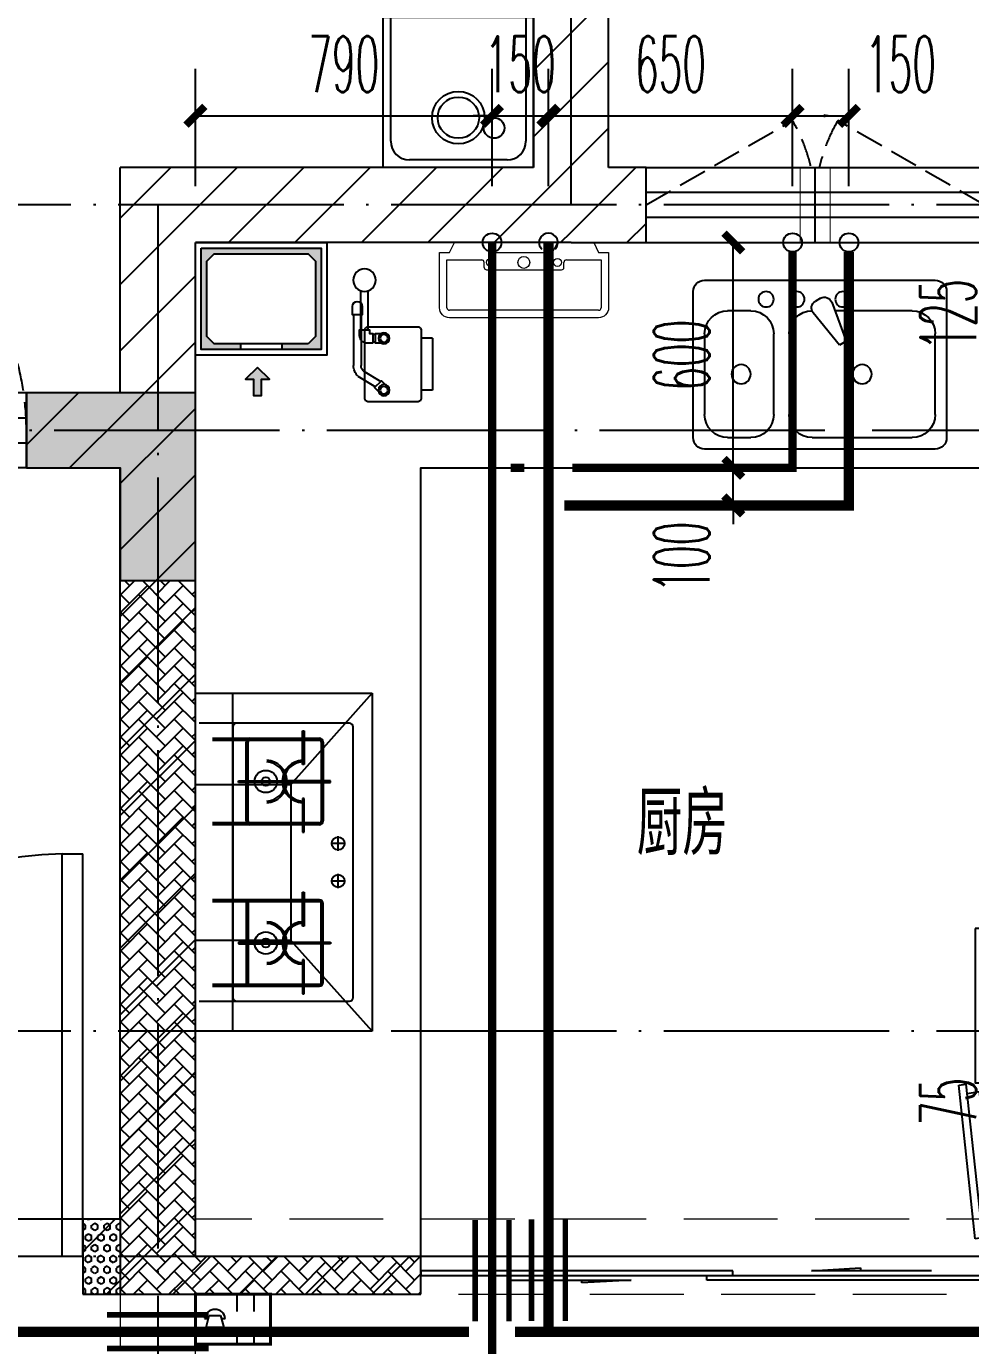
# Model space of a CAD drawing. Extents: x 27938 to 1507990, y 110129 to 923079.
# Drawn here: x 1211885 to 1214399, y 470119 to 473631 of the extents above; entities that cross this region are included whole.
import ezdxf
from ezdxf.enums import TextEntityAlignment as Align

# ---------------------------------------------------------------- set-up
doc = ezdxf.new("R2010")
doc.units = 0
doc.header["$LTSCALE"] = 1000
doc.header["$MEASUREMENT"] = 0
for name, pattern in [('__DASH', [0.35, 0.25, -0.1]), ('DASH', [0.35, 0.25, -0.1]), ('DOTE', [2.42, 2, -0.2, 0.02, -0.2])]:
    doc.linetypes.add(name, pattern=pattern)
for name, color, linetype in [('----建筑底图', 8, 'Continuous'), ('AH-FURNITURE', 1, 'Continuous'), ('COLU', 7, 'Continuous'), ('DIM_SYMB', 3, 'Continuous'), ('DIM_不分区热给水', 3, 'Continuous'), ('DIM_给水', 3, 'Continuous'), ('DOTE', 1, 'Continuous'), ('EQUIP-安防', 3, 'Continuous'), ('LVTRY', 6, 'Continuous'), ('PIPE-不分区热给水', 5, 'RJ'), ('PIPE-给水中', 72, 'J2'), ('PUB_HATCH', 8, 'Continuous'), ('PUB_TEXT', 4, 'Continuous'), ('S-砼墙填充', 251, 'Continuous'), ('VALVE_不分区给水', 7, 'Continuous'), ('VPIPE-不分区热给水', 5, 'Continuous'), ('VPIPE-给水中', 72, 'J2'), ('VPIPE-雨水', 4, 'Y'), ('WALL', 9, 'Continuous'), ('WINDOW', 4, 'Continuous'), ('WINDOW_TEXT', 7, 'Continuous'), ('保温', 6, 'Continuous'), ('建筑-排气道', 9, 'Continuous'), ('机电标识类', 1, 'Continuous'), ('管', 193, 'Continuous')]:
    doc.layers.add(name, color=color, linetype=linetype)
doc.layers.add('S-L主梁线', color=4, linetype='DASH', plot=False)
for name, color, linetype, lineweight in [('平面-空调室内机', 176, 'Continuous', 9), ('平面-空调预留孔', 173, 'Continuous', 15), ('空调', 76, 'Continuous', 13)]:
    doc.layers.add(name, color=color, linetype=linetype, lineweight=lineweight)
doc.styles.add('_TCH_DIM_T3', font='SIMPLEX.shx', dxfattribs={"width": 0.494118, "bigfont": 'GBCBIG.shx'})
doc.styles.add('_TCH_WINDOW', font='SIMPLEX.shx', dxfattribs={"width": 0.7, "height": 3.5, "bigfont": 'GBCBIG.shx'})
doc.styles.add('_TEL_DIM', font='SIMPLEX', dxfattribs={"width": 0.8, "height": 3.5, "bigfont": 'HZTXT'})
doc.styles.add('DIM_FONT', font='SIMPLEX.shx', dxfattribs={"width": 0.56})
doc.styles.get("Standard").update_dxf_attribs({"font": 'gbenor.shx', "bigfont": 'gbcbig.shx'})
doc.linetypes.add('J2', pattern='A,3,-0.2,["J2",Standard,S=0.25,R=0,X=-0.1,Y=-0.115],-0.35', length=3.55)
doc.linetypes.add('RJ', pattern='A,3,-0.2,["RJ",Standard,S=0.25,R=0,X=-0.1,Y=-0.115],-0.35', length=3.55)
doc.linetypes.add('Y', pattern='A,3,-0.2,["Y",Standard,S=0.25,R=0,X=-0.1,Y=-0.115],-0.2', length=3.4)
doc.dimstyles.new('_TWT_ARCH&&50', dxfattribs={"dimtxt": 148.75, "dimasz": 50, "dimexe": 125, "dimexo": 150, "dimgap": 63.125, "dimtad": 1, "dimdec": 0, "dimzin": 0, "dimdsep": 46, "dimtxsty": '_TCH_DIM_T3', "dimblk": 'ARCHTICK', "dimcen": 0.09, "dimclrt": 7, "dimazin": 2, "dimtfac": 1, "dimtdec": 0, "dimtix": 1, "dimtmove": 2, "dimatfit": 3, "dimfxl": 100, "dimtolj": 1, "dimtzin": 0, "dimarcsym": 0})
pattern_1 = [(45, (0, 0), (0, 47.4157523), [100.584, -33.528]), (135, (23.708, 23.708), (3e-15, 47.4157523), [100.584, -33.528])]
pattern_2 = [(45, (0, 89.76), (-88.3884, 88.3884), [])]

# ---------------------------------------------------------------- blocks, each defined once
blk = doc.blocks.new('A$C60D053AF')
at = {"layer": 'AH-FURNITURE', "color": 0}
for p, q in [((232.5, -90), (128.3, -90)), ((192.5, -71), (327.6, -71)), ((192.5, -91), (327.6, -91)), ((341.7, -96.9), (370, -143.2)), ((355.9, -82.7), (384.2, -129)), ((232.5, -110), (128.3, -110)), ((245, -129.5), (245, -122.5)), ((265, -129.5), (265, -122.5)), ((255, -281), (255, -251)), ((255, -281), (393, -281)), ((393, -281), (393, -251))]:
    blk.add_line(p, q, dxfattribs=at)
for points in [[(170, -68, 1), (170, -94), (192.5, -94), (192.5, -68)], [(234, -251), (414, -251, 0.414214), (424, -241), (424, -111, 0.414214), (414, -101), (234, -101, 0.414214), (224, -111), (224, -241, 0.414214)], [(268, -122.5), (268, -107, 0.414214), (248, -87), (232.5, -87), (232.5, -113), (242, -113), (242, -122.5)], [(242, -152, 1), (268, -152), (268, -129.5), (242, -129.5)], [(383.8, -161.2, 1), (402.2, -142.8), (386.3, -126.9), (367.9, -145.3)]]:
    blk.add_lwpolyline(points, format="xyb", close=True, dxfattribs=at)
for centre, radius in [((100, -100), 30), ((255, -152), 15), ((393, -152), 15), ((255, -152), 10), ((393, -152), 10)]:
    blk.add_circle(centre, radius, dxfattribs=at)
for radius in [40, 20]:
    blk.add_arc((327.6, -111), radius, 45, 90, dxfattribs=at)
blk = doc.blocks.new('dongkong')
blk.add_wipeout([(-603756, 210771), (-603756, 210570.8), (-603836, 210570.8), (-603836, 210771)])
at = {"layer": '机电标识类', "color": 250, "linetype": 'DASH', "ltscale": 400}
for p, q in [((-603796, 210771), (-603796, 210570.8)), ((-603896, 210670.7), (-603696, 210670.7))]:
    blk.add_line(p, q, dxfattribs=at)
at = {"layer": '空调', "color": 6, "linetype": 'DASH', "const_width": 2}
blk.add_lwpolyline([(-603756, 210771), (-603756, 210570.8), (-603836, 210570.8), (-603836, 210771)], close=True, dxfattribs=at)
blk = doc.blocks.new('GDGDGRD')
at = {"layer": 'S-砼墙填充'}
h = blk.add_hatch(color=256, dxfattribs=at)
h.dxf.hatch_style = 1
h.paths.add_polyline_path([(435966.6, 295215.6), (435966.6, 295015.6), (436216.6, 295015.6), (436216.6, 294715.6), (436416.6, 294715.6), (436416.6, 295215.6)])
at = {"layer": 'COLU', "color": 6}
blk.add_lwpolyline([(435966.6, 295215.6), (435966.6, 295015.6), (436216.6, 295015.6), (436216.6, 294715.6), (436416.6, 294715.6), (436416.6, 295215.6)], close=True, dxfattribs=at)
blk = doc.blocks.new('A-Kitchen-7')
at = {"layer": 'LVTRY', "color": 0}
for p, q in [((-518.7, 779.7), (-7.2, 834.3)), ((-7.2, 834.3), (-3.6, 810.6)), ((-3.6, 810.6), (-515, 756)), ((-29.1, 767), (-35.2, 806.4)), ((-515, 756), (-518.7, 779.7)), ((515, 756), (-515, 756)), ((-515, 756), (-515, 40)), ((-485.6, 760.5), (-484.9, 756)), ((-29.1, 767), (-112.1, 756)), ((515, 780), (0, 780)), ((0, 756), (0, 780)), ((515, 756), (515, 780)), ((515, 40), (515, 756)), ((-515, 40), (515, 40))]:
    blk.add_line(p, q, dxfattribs=at)
blk.add_lwpolyline([(-468.9, 40), (-468.9, 0), (468.9, 0), (468.9, 40)], close=True, dxfattribs=at)
blk = doc.blocks.new('rtyg7uyhg')
at = {"layer": 'LVTRY', "color": 0}
for p, q in [((194234.6, 45488.8), (193621, 45488.8)), ((193590.3, 45458.1), (193590.3, 45069.5)), ((194265.3, 45069.5), (194265.3, 45458.1)), ((193896.4, 45429.9), (193857.6, 45326.3)), ((193925.8, 45440.4), (193940.1, 45432.2)), ((193682.3, 45407), (193887.8, 45407)), ((193875.3, 45316), (193945.6, 45401.5)), ((194111.9, 45407), (194173.3, 45407)), ((193621, 45130.8), (193621, 45345.6)), ((193857.6, 45326.3), (193875.3, 45316)), ((194009.6, 45345.6), (194009.6, 45130.8)), ((194050.5, 45130.8), (194050.5, 45345.6)), ((194234.6, 45345.6), (194234.6, 45130.8)), ((193948.3, 45069.5), (193682.3, 45069.5)), ((194173.3, 45069.5), (194111.9, 45069.5)), ((193621, 45038.8), (194234.6, 45038.8))]:
    blk.add_line(p, q, dxfattribs=at)
for centre, radius in [((193866.4, 45437.7), 20.5), ((193989.2, 45437.7), 20.5), ((194071, 45437.7), 20.5), ((193815.3, 45238.2), 25.6), ((194137.5, 45238.2), 25.6)]:
    blk.add_circle(centre, radius, dxfattribs=at)
for centre, radius, start, end in [((193621, 45458.1), 30.7, 90, 180), ((194234.6, 45458.1), 30.7, 360, 90), ((193915.6, 45422.7), 20.5, 60, 159.4623), ((193929.8, 45414.5), 20.5, 320.5377, 60), ((193682.3, 45345.6), 61.4, 90, 180), ((193948.3, 45345.6), 61.4, 360, 90), ((194111.9, 45345.6), 61.4, 90, 180), ((194173.3, 45345.6), 61.4, 360, 90), ((193682.3, 45130.8), 61.4, 180, 270), ((193948.3, 45130.8), 61.4, 270, 360), ((194111.9, 45130.8), 61.4, 180, 270), ((194173.3, 45130.8), 61.4, 270, 360), ((193621, 45069.5), 30.7, 180, 270), ((194234.6, 45069.5), 30.7, 270, 360)]:
    blk.add_arc(centre, radius, start, end, dxfattribs=at)
at = {"layer": 'LVTRY', "color": 0, "style": 'DIM_FONT', "width": 0.8, "flags": 9}
for tag in ['YSIZE', 'XSIZE']:
    blk.add_attdef(tag, (193927.8, 45487.8), '', height=0.5, rotation=90, dxfattribs=at)
blk = doc.blocks.new('FRSDFDGDGDRGDR')
at = {"layer": '平面-空调预留孔', "color": 0}
for p, q in [((699612.3, 775044), (699612.3, 775441.2)), ((699618.9, 775447.8), (699746.3, 775447.8)), ((699746.3, 775447.8), (699746.3, 775355.4)), ((699719.9, 775342.2), (699719.9, 775143)), ((699726.5, 775348.8), (699739.7, 775348.8)), ((699726.5, 775136.4), (699739.7, 775136.4)), ((699746.3, 775129.8), (699746.3, 775037.4)), ((699746.3, 775037.4), (699618.9, 775037.4))]:
    blk.add_line(p, q, dxfattribs=at)
blk.add_lwpolyline([(699766.1, 775166.7), (699792.5, 775153.5), (699792.5, 775057.2), (699766.1, 775044), (699766.1, 775017.6), (699618.9, 775017.6, -0.414214), (699592.5, 775044), (699592.5, 775441.2, -0.414214), (699618.9, 775467.6), (699766.1, 775467.6), (699766.1, 775441.2), (699792.5, 775428), (699792.5, 775331.6), (699766.1, 775318.4)], format="xyb", close=True, dxfattribs=at)
for centre, radius in [((699739.7, 775331.6), 10.6), ((699739.7, 775243.2), 15.8), ((699739.7, 775153.5), 10.6)]:
    blk.add_circle(centre, radius, dxfattribs=at)
for centre, start, end in [((699618.9, 775441.2), 90, 180), ((699726.5, 775342.2), 90, 180), ((699739.7, 775355.4), 270, 360), ((699726.5, 775143), 180, 270), ((699739.7, 775129.8), 0, 90), ((699618.9, 775044), 180, 270)]:
    blk.add_arc(centre, 6.6, start, end, dxfattribs=at)
blk = doc.blocks.new('*U128')
h = blk.add_hatch(color=0)
h.set_gradient(color1=(0, 0, 255), rotation=180, tint=1)
h.paths.add_polyline_path([(0, 0), (-6.35, -6.35), (-6.35, -2.159), (-15, -2.159), (-15, 2.159), (-6.35, 2.159), (-6.35, 6.35)])
at = {"color": 0, "linetype": 'Continuous'}
blk.add_lwpolyline([(0, 0), (-6.35, -6.35), (-6.35, -2.159), (-15, -2.159), (-15, 2.159), (-6.35, 2.159), (-6.35, 6.35)], close=True, dxfattribs=at)
blk = doc.blocks.new('A$C3E873908')
at = {"layer": 'PUB_HATCH'}
blk.add_hatch(color=0, dxfattribs=at).paths.add_polyline_path([(-335, -15), (-335, -285), (-230, -285), (-230, -270), (-300, -270), (-320, -250), (-320, -50), (-300, -30), (-50, -30), (-30, -50), (-30, -250), (-50, -270), (-120, -270), (-120, -285), (-15, -285), (-15, -15)])
at = {"layer": 'LVTRY', "color": 0}
for p, q in [((-230, -270), (-230, -285)), ((-120, -270), (-120, -285))]:
    blk.add_line(p, q, dxfattribs=at)
for points in [[(0, 0), (-350, 0), (-350, -300), (0, -300)], [(-15, -15), (-335, -15), (-335, -285), (-15, -285)], [(-300, -270), (-50, -270), (-30, -250), (-30, -50), (-50, -30), (-300, -30), (-320, -50), (-320, -250), (-300, -270)]]:
    blk.add_lwpolyline(points, close=True, dxfattribs=at)
at = {"layer": '建筑-排气道', "color": 8, "xscale": 5, "yscale": 5, "zscale": 5, "rotation": 90.00000000000001}
blk.add_blockref('*U128', (-165.1, -332.3), dxfattribs=at)
blk = doc.blocks.new('VXCVXVXVDXVDX')
at = {"layer": 'LVTRY', "color": 0}
for p, q in [((436416.6, 294415.4), (436886.8, 294415.4)), ((436516.6, 293515.4), (436516.6, 294415.4)), ((436670.8, 294172.4), (436886.8, 294415.4)), ((436886.8, 294415.4), (436886.8, 293515.4)), ((436826.6, 294335.4), (436426.6, 294335.4)), ((436516.6, 294325.4), (436516.6, 293605.4)), ((436701.8, 294225.4), (436701.8, 294315.4)), ((436701.8, 294315.4), (436706.3, 294315.4)), ((436706.3, 294315.4), (436706.3, 294225.4)), ((436836.6, 293605.4), (436836.6, 294325.4)), ((436461.6, 294295.4), (436746.6, 294295.4)), ((436461.6, 294290.4), (436746.6, 294290.4)), ((436551.6, 294075.4), (436551.6, 294285.4)), ((436556.6, 294075.4), (436556.6, 294285.4)), ((436751.6, 294285.4), (436751.6, 294075.4)), ((436756.6, 294285.4), (436756.6, 294075.4)), ((436706.3, 294225.4), (436701.8, 294225.4)), ((436531.6, 294182.6), (436659.1, 294182.6)), ((436531.6, 294178.1), (436531.6, 294182.6)), ((436659.1, 294178.1), (436531.6, 294178.1)), ((436776.6, 294182.6), (436649.1, 294182.6)), ((436649.1, 294182.6), (436649.1, 294178.1)), ((436649.1, 294178.1), (436776.6, 294178.1)), ((436659.1, 294182.6), (436659.1, 294178.1)), ((436776.6, 294178.1), (436776.6, 294182.6)), ((436416.6, 294172.4), (436670.8, 294172.4)), ((436516.6, 293757.3), (436516.6, 294172.4)), ((436670.8, 294172.4), (436670.8, 293757.3)), ((436706.3, 294135.4), (436701.8, 294135.4)), ((436701.8, 294135.4), (436701.8, 294045.4)), ((436706.3, 294045.4), (436706.3, 294135.4)), ((436746.6, 294070.4), (436461.6, 294070.4)), ((436746.6, 294065.4), (436461.6, 294065.4)), ((436701.8, 294045.4), (436706.3, 294045.4)), ((436796.6, 293996), (436796.6, 294034.8)), ((436816, 294015.4), (436777.2, 294015.4)), ((436796.6, 293896), (436796.6, 293934.8)), ((436816, 293915.4), (436777.2, 293915.4)), ((436746.6, 293865.4), (436461.6, 293865.4)), ((436746.6, 293860.4), (436461.6, 293860.4)), ((436701.8, 293795.4), (436701.8, 293885.4)), ((436701.8, 293885.4), (436706.3, 293885.4)), ((436706.3, 293885.4), (436706.3, 293795.4)), ((436551.6, 293855.4), (436551.6, 293645.4)), ((436556.6, 293855.4), (436556.6, 293645.4)), ((436751.6, 293645.4), (436751.6, 293855.4)), ((436756.6, 293645.4), (436756.6, 293855.4)), ((436706.3, 293795.4), (436701.8, 293795.4)), ((436670.8, 293757.3), (436416.6, 293757.3)), ((436886.8, 293515.4), (436670.8, 293757.3)), ((436659.1, 293752.6), (436531.6, 293752.6)), ((436531.6, 293752.6), (436531.6, 293748.1)), ((436531.6, 293748.1), (436659.1, 293748.1)), ((436649.1, 293748.1), (436649.1, 293752.6)), ((436649.1, 293752.6), (436776.6, 293752.6)), ((436776.6, 293748.1), (436649.1, 293748.1)), ((436659.1, 293748.1), (436659.1, 293752.6)), ((436776.6, 293752.6), (436776.6, 293748.1)), ((436706.3, 293705.4), (436701.8, 293705.4)), ((436701.8, 293705.4), (436701.8, 293615.4)), ((436706.3, 293615.4), (436706.3, 293705.4)), ((436461.6, 293640.4), (436746.6, 293640.4)), ((436461.6, 293635.4), (436746.6, 293635.4)), ((436701.8, 293615.4), (436706.3, 293615.4)), ((436426.6, 293595.4), (436826.6, 293595.4)), ((436886.8, 293515.4), (436416.6, 293515.4))]:
    blk.add_line(p, q, dxfattribs=at)
blk.add_lwpolyline([(437016.6, 292915.4), (437016.6, 295015.4), (438516.6, 295015.4), (438516.6, 293789.4)], dxfattribs=at)
for centre, radius in [((436604.1, 294180.4), 29.7), ((436604.1, 294180.4), 11.7), ((436796.6, 294015.4), 17), ((436796.6, 293915.4), 17), ((436604.1, 293750.4), 29.7), ((436604.1, 293750.4), 11.7)]:
    blk.add_circle(centre, radius, dxfattribs=at)
for centre, radius, start, end in [((436526.6, 294325.4), 10, 90, 180), ((436826.6, 294325.4), 10, 0, 90), ((436561.6, 294285.4), 10, 90, 180), ((436561.6, 294285.4), 5, 90, 180), ((436746.6, 294285.4), 10, 0, 90), ((436746.6, 294285.4), 5, 0, 90), ((436604.1, 294180.4), 56.7, 2.2742, 87.7258), ((436604.1, 294180.4), 52.2, 2.4704, 87.5296), ((436704.1, 294180.4), 56.7, 92.2742, 177.7258), ((436704.1, 294180.4), 52.2, 92.4704, 177.5296), ((436604.1, 294180.4), 56.7, 272.2742, 357.7258), ((436604.1, 294180.4), 52.2, 272.4704, 357.5296), ((436704.1, 294180.4), 56.7, 182.2742, 267.7258), ((436704.1, 294180.4), 52.2, 182.4704, 267.5296), ((436561.6, 294075.4), 10, 180, 270), ((436561.6, 294075.4), 5, 180, 270), ((436746.6, 294075.4), 5, 270, 0), ((436746.6, 294075.4), 10, 270, 0), ((436561.6, 293855.4), 10, 90, 180), ((436561.6, 293855.4), 5, 90, 180), ((436746.6, 293855.4), 10, 0, 90), ((436746.6, 293855.4), 5, 0, 90), ((436604.1, 293750.4), 56.7, 2.2742, 87.7258), ((436604.1, 293750.4), 52.2, 2.4704, 87.5296), ((436704.1, 293750.4), 56.7, 92.2742, 177.7258), ((436704.1, 293750.4), 52.2, 92.4704, 177.5296), ((436604.1, 293750.4), 56.7, 272.2742, 357.7258), ((436604.1, 293750.4), 52.2, 272.4704, 357.5296), ((436704.1, 293750.4), 56.7, 182.2742, 267.7258), ((436704.1, 293750.4), 52.2, 182.4704, 267.5296), ((436561.6, 293645.4), 10, 180, 270), ((436561.6, 293645.4), 5, 180, 270), ((436746.6, 293645.4), 5, 270, 0), ((436746.6, 293645.4), 10, 270, 0), ((436526.6, 293605.4), 10, 180, 270), ((436826.6, 293605.4), 10, 270, 0)]:
    blk.add_arc(centre, radius, start, end, dxfattribs=at)
at = {"color": 8, "xscale": -1}
for name, p in [('A$C3E873908', (436416.6, 295615.4)), ('rtyg7uyhg', (632006.9, 250026.6))]:
    blk.add_blockref(name, p, dxfattribs=at)
at = {"color": 8, "rotation": 90}
blk.add_blockref('FRSDFDGDGDRGDR', (1212534.1, -404177.2), dxfattribs=at)
at = {"layer": 'LVTRY', "color": 8, "extrusion": (0, 0, -1), "xscale": -0.7999999999883585, "yscale": 0.7999999999883585, "zscale": -0.7999999999883585, "rotation": 270}
blk.add_blockref('A-Kitchen-7', (-439116.6, 293377.4), dxfattribs=at)
blk = doc.blocks.new('VXVXVXDVXDVXVDX')
at = {"layer": '保温', "linetype": 'ByBlock', "ltscale": 10}
h = blk.add_hatch(dxfattribs=at)
h.set_pattern_fill('AR-HBONE', color=251, scale=55)
h.set_pattern_definition(pattern_1)
h.paths.add_polyline_path([(436416.6, 294715.4), (436216.6, 294715.4), (436216.6, 292815.4), (436416.6, 292815.2)])
at = {"layer": '保温', "linetype": 'Continuous', "ltscale": 10}
h = blk.add_hatch(dxfattribs=at)
h.set_pattern_fill('HEX', color=251, scale=10, angle=90, style=0)
h.set_pattern_definition([(90, (0, 0), (-16.49778, 1e-15), [9.525, -19.05]), (210, (0, 0), (8.24889, -14.2874966), [9.525, -19.05]), (150, (6e-16, 9.525), (-8.24889, -14.2874966), [9.525, -19.05])])
h.paths.add_polyline_path([(436216.6, 292815.4), (436216.6, 293015.4), (436116.6, 293015.4), (436116.6, 292815.4)])
at = {"layer": '保温', "linetype": 'ByBlock', "ltscale": 10}
h = blk.add_hatch(dxfattribs=at)
h.set_pattern_fill('AR-HBONE', color=251, scale=55)
h.set_pattern_definition(pattern_1)
h.paths.add_polyline_path([(437016.6, 292815.4), (437016.6, 292915.4), (436416.6, 292915.4), (436416.6, 292815.4)])
at = {"layer": '保温', "color": 251, "linetype": 'ByBlock', "ltscale": 10}
blk.add_line((436216.6, 293015.4), (436216.6, 292815.4), dxfattribs=at)
blk = doc.blocks.new('A$C3EB2330C')
at = {"layer": '管'}
for p, q in [((0, 380), (330, 380)), ((380, 330), (380, 70)), ((330, 20), (0, 20))]:
    blk.add_line(p, q, dxfattribs=at)
blk.add_lwpolyline([(400, 400), (400, 0), (0, 0), (0, 400)], close=True, dxfattribs=at)
for centre, start, end in [((330, 330), 0, 90), ((330, 70), 270, 360)]:
    blk.add_arc(centre, 50, start, end, dxfattribs=at)
blk.add_ellipse((267.5, 200), major_axis=(-49.5, -49.5), ratio=1, start_param=-0.785398, end_param=5.497787, dxfattribs=at)
blk = doc.blocks.new('$equip$00002628')
at = {"linetype": 'Continuous'}
for p, q in [((-0.625, 0.415), (0.625, 0.415)), ((-0.625, -0.415), (-0.625, 0.415)), ((0.071, 0.129), (0.071, 0.415)), ((0.35, 0.129), (0.35, 0.415)), ((0.625, 0.415), (0.625, -0.415)), ((-0.472, 0.01), (-0.409, 0.01)), ((-0.446, -0.138), (-0.395, 0.058)), ((-0.395, 0.058), (-0.395, 0.058)), ((-0.395, 0.058), (-0.206, 0.058)), ((-0.206, 0.058), (-0.155, -0.138)), ((-0.191, 0.01), (-0.129, 0.01)), ((-0.155, -0.138), (-0.446, -0.138)), ((0.071, -0.415), (0.071, -0.129)), ((0.35, -0.415), (0.35, -0.129)), ((0.625, -0.415), (-0.625, -0.415))]:
    blk.add_line(p, q, dxfattribs=at)
at = {"const_width": 0.05}
blk.add_lwpolyline([(-0.625, 0.415), (0.625, 0.415), (0.625, -0.415), (-0.625, -0.415), (-0.625, 0.415), (0.625, 0.415)], dxfattribs=at)
at = {"linetype": 'Continuous'}
blk.add_arc((-0.3, -0.011), 0.173, 6.9897, 173.0103, dxfattribs=at)
for p in [(0, 0.415), (-0.625, 0), (0.625, 0), (0, -0.415)]:
    blk.add_point(p)
at = {"color": 7, "style": '_TEL_DIM', "flags": 1}
blk.add_attdef('A', text='', height=0.000025, dxfattribs=at).set_placement((0, 0), align=Align.MIDDLE_CENTER)
blk = doc.blocks.new('A$C2AC150FC')
at = {"layer": 'PUB_HATCH'}
h = blk.add_hatch(dxfattribs=at)
h.set_pattern_fill('普通砖', color=256, scale=50, style=0)
h.set_pattern_definition(pattern_2)
h.paths.add_polyline_path([(16800, -3416.7), (16900, -3350), (16900, -1550), (16700, -1750), (16700, -3350)])
h = blk.add_hatch(dxfattribs=at)
h.set_pattern_fill('普通砖', color=256, scale=50, style=0)
h.set_pattern_definition(pattern_2)
h.paths.add_polyline_path([(15666.7, -4050), (15800, -4050), (15800, -3550), (15600, -3350), (15600, -3950)])
h = blk.add_hatch(dxfattribs=at)
h.set_pattern_fill('普通砖', color=256, scale=50, style=0)
h.set_pattern_definition(pattern_2)
h.paths.add_polyline_path([(16800, -3416.7), (16700, -3350), (15600, -3350), (15800, -3550), (16800, -3550)])
h = blk.add_hatch(dxfattribs=at)
h.set_pattern_fill('普通砖', color=256, scale=50, style=0)
h.set_pattern_definition(pattern_2)
h.paths.add_polyline_path([(16800, -3550), (17000, -3550), (17000, -3350), (16900, -3350), (16800, -3416.7)])
h = blk.add_hatch(dxfattribs=at)
h.set_pattern_fill('普通砖', color=256, scale=50, style=0)
h.set_pattern_definition(pattern_2)
h.paths.add_polyline_path([(15600, -3950), (15350, -3949.9), (15350, -4149.9), (15600, -4150), (15666.7, -4050)])
h = blk.add_hatch(dxfattribs=at)
h.set_pattern_fill('普通砖', color=256, scale=50, style=0)
h.set_pattern_definition(pattern_2)
h.paths.add_polyline_path([(15700, -6250), (15800, -6250), (15800, -4050), (15666.7, -4050), (15600, -4150), (15600, -6150)])
h = blk.add_hatch(dxfattribs=at)
h.set_pattern_fill('普通砖', color=256, scale=50, style=0)
h.set_pattern_definition(pattern_2)
h.paths.add_polyline_path([(15600, -6150), (15500, -6150), (15500, -6350), (15700, -6350), (15700, -6250)])
h = blk.add_hatch(dxfattribs=at)
h.set_pattern_fill('普通砖', color=256, scale=50, style=0)
h.set_pattern_definition(pattern_2)
h.paths.add_polyline_path([(15700, -6350), (16400, -6350), (16400, -6250), (15700, -6250)])
at = {"layer": 'DOTE', "color": 169, "linetype": 'DOTE', "ltscale": 0.3}
for p, q in [((16800, -3450), (16800, 2000)), ((25632.7, -3450), (-2000, -3450)), ((15699.8, -3450), (15700, -14550)), ((-2000, -4049.7), (25632.7, -4049.7)), ((25632.7, -5650), (-2000, -5650)), ((25632.7, -6250), (-2000, -6250))]:
    blk.add_line(p, q, dxfattribs=at)
at = {"layer": 'VPIPE-雨水', "color": 8}
blk.add_circle((16500, -3217.5), 55, dxfattribs=at)
at = {"layer": 'WALL', "color": 8}
for p, q in [((16900, -3350), (16900, -1550)), ((16700, -3350), (16700, -1750)), ((15600, -3950), (15600, -3350)), ((16700, -3350), (15600, -3350)), ((17000, -3350), (16900, -3350)), ((17000, -3550), (17000, -3350)), ((15800, -4050), (15800, -3550)), ((16800, -3550), (15800, -3550)), ((16800, -3550), (17000, -3550)), ((15600, -3950), (15350, -3949.9)), ((15350, -3949.9), (15350, -4149.9)), ((15800, -6250), (15800, -4050)), ((15350, -4149.9), (15600, -4150)), ((15600, -6150), (15600, -4150)), ((15600, -6150), (15500, -6150)), ((15500, -6150), (15500, -6350)), ((16400, -6250), (15800, -6250)), ((16400, -6350), (16400, -6250)), ((15500, -6350), (15700, -6350)), ((15700, -6350), (16400, -6350))]:
    blk.add_line(p, q, dxfattribs=at)
at = {"layer": 'WINDOW', "color": 8}
for p, q in [((17000, -3550), (17000, -3350)), ((15350, -3949.9), (14650, -3949.8)), ((15350, -4149.9), (15350, -3949.9)), ((14650, -4016.5), (15350, -4016.6)), ((14650, -4083.2), (15350, -4083.3)), ((15350, -4149.9), (14650, -4149.8)), ((15445, -5177.5), (15500, -5177.5)), ((15445, -6250), (15445, -5177.5)), ((15500, -6250), (15500, -5177.5)), ((15500, -6150), (14400, -6150)), ((15500, -6250), (15445, -6250)), ((18000, -6250), (16400, -6250)), ((17440, -6287.5), (17571.1, -6280.3)), ((17571.1, -6280.3), (17571.1, -6287.5)), ((16400, -6287.5), (16400, -6300)), ((17230.8, -6287.5), (16400, -6287.5)), ((16400, -6300), (17230.8, -6300)), ((16640, -6312.5), (16960, -6312.5)), ((16828.9, -6319.7), (16828.9, -6312.5)), ((16960, -6312.5), (16828.9, -6319.7)), ((17161.6, -6300), (18000, -6300)), ((17161.6, -6312.5), (17161.6, -6300)), ((18000, -6312.5), (17161.6, -6312.5)), ((17230.8, -6300), (17230.8, -6287.5)), ((17760, -6287.5), (17440, -6287.5))]:
    blk.add_line(p, q, dxfattribs=at)
at = {"layer": 'WINDOW', "color": 8, "linetype": 'DASH', "ltscale": 0.3}
for points in [[(17000, -3450), (17389.8, -3225.1, -0.131605), (17450, -3450)], [(17900, -3450), (17510.2, -3225.1, 0.131605), (17450, -3450)], [(14649.8, -4049.9), (15256.2, -3700, -0.131526), (15350, -4049.7)]]:
    blk.add_lwpolyline(points, format="xyb", dxfattribs=at)
at = {"layer": 'WINDOW', "color": 8}
blk.add_arc((15472.5, -6250), 1072.5, 91.4693, 180, dxfattribs=at)
at = {"color": 8, "xscale": -1, "rotation": 90}
blk.add_blockref('A$C60D053AF', (16150, -3550), dxfattribs=at)
at = {"layer": 'EQUIP-安防', "xscale": 160, "yscale": 160, "zscale": 160}
blk.add_blockref('$equip$00002628', (15900, -6416.4), dxfattribs=at)
at = {"layer": '管', "color": 8, "rotation": 270}
blk.add_blockref('A$C3EB2330C', (16300, -2950), dxfattribs=at)
at = {"layer": 'PUB_TEXT', "color": 8}
blk.add_text('厨房', height=168.79, dxfattribs=at).set_placement((16974.9, -5181.2))
at = {"layer": 'WINDOW_TEXT', "color": 8, "style": '_TCH_WINDOW', "width": 0.494118}
blk.add_text('C0914', height=4.25, rotation=360, dxfattribs=at).set_placement((17472.8, -3214.6))
at = {"layer": '平面-空调室内机', "color": 8, "ltscale": 0.3, "rotation": 180}
blk.add_blockref('dongkong', (-586346, 207220.8), dxfattribs=at)
at = {"layer": 'WINDOW', "color": 8}
for p, q in [((17000, -3350), (17900, -3350)), ((17900, -3416.7), (17000, -3416.7)), ((17900, -3483.3), (17000, -3483.3)), ((17000, -3550), (17900, -3550))]:
    blk.add_line(p, q, dxfattribs=at)
at = {"color": 8}
for name in ['GDGDGRD', 'VXVXVXDVXDVXVDX', 'VXCVXVXVDXVDX']:
    blk.add_blockref(name, (-420616.6, -299165.4), dxfattribs=at)
blk = doc.blocks.new('A$C19FE5086')
at = {"layer": 'S-L主梁线', "color": 225, "linetype": 'ByBlock', "lineweight": 18}
for p, q in [((14100, 3700), (14100, 2800)), ((14300, 2800), (14300, 3700)), ((12999.8, 2800.2), (12999.8, 2200.3)), ((14100, 2800), (12999.8, 2800.2)), ((15800, 2800), (14300, 2800))]:
    blk.add_line(p, q, dxfattribs=at)
at = {"layer": 'S-L主梁线', "color": 225, "linetype": '__DASH', "lineweight": 18}
for p, q in [((13199.8, 2200.3), (13199.8, 2600.1)), ((13199.8, 2600.1), (14200, 2600)), ((14200, 2600), (15800, 2600)), ((12999.9, 1701.4), (13000, -100)), ((13200, 0), (13199.9, 1701.4)), ((15800, 0), (13200, 0)), ((13000, -100), (13000, -1500)), ((13200, -200), (15900, -200)), ((13200, -1600), (13200, -200))]:
    blk.add_line(p, q, dxfattribs=at)
blk = doc.blocks.new('$VALVE$00000533')
at = {"ltscale": 0.5, "const_width": 25}
for points in [[(-225, 75), (225, 75)], [(-225, -75), (225, -75)]]:
    blk.add_lwpolyline(points, dxfattribs=at)
blk = doc.blocks.new('_ArchTick')
at = {"color": 0, "linetype": 'ByBlock', "const_width": 0.4}
blk.add_lwpolyline([(-0.5, -0.5), (0.5, 0.5)], dxfattribs=at)
blk = doc.blocks.new('*D255')
at = {"layer": 'Defpoints', "color": 0}
for p in [(1213499.6, 472455.8), (1213767.2, 472455.8), (1213499.6, 472355.8)]:
    blk.add_point(p, dxfattribs=at)
at = {"layer": 'DIM_给水', "color": 0, "lineweight": -2}
for p, q in [((1213767.2, 472455.8), (1213767.2, 472505.8)), ((1213649.6, 472455.8), (1213892.2, 472455.8)), ((1213767.2, 472355.8), (1213767.2, 472455.8)), ((1213649.6, 472355.8), (1213892.2, 472355.8)), ((1213767.2, 472355.8), (1213767.2, 472305.8))]:
    blk.add_line(p, q, dxfattribs=at)
at = {"layer": 'DIM_给水', "color": 0, "lineweight": -2, "xscale": 50, "yscale": 50, "zscale": 50}
for p, rotation in [((1213767.2, 472455.8), 270), ((1213767.2, 472355.8), 90)]:
    blk.add_blockref('_ArchTick', p, dxfattribs=dict(at, rotation=rotation))
at = {"layer": 'DIM_给水', "color": 7, "insert": (1213629.7, 472218.3), "char_height": 148.75, "attachment_point": 5, "rotation": 90, "style": '_TCH_DIM_T3'}
blk.add_mtext('\\A1;100', dxfattribs=at)
blk = doc.blocks.new('*D256')
at = {"layer": 'Defpoints', "color": 0}
for p in [(1213499.6, 473055.8), (1213767.2, 473055.8), (1213499.6, 472455.8)]:
    blk.add_point(p, dxfattribs=at)
at = {"layer": 'DIM_给水', "color": 0, "lineweight": -2}
for p, q in [((1213649.6, 473055.8), (1213892.2, 473055.8)), ((1213767.2, 472455.8), (1213767.2, 473055.8)), ((1213649.6, 472455.8), (1213892.2, 472455.8))]:
    blk.add_line(p, q, dxfattribs=at)
at = {"layer": 'DIM_给水', "color": 0, "lineweight": -2, "xscale": 50, "yscale": 50, "zscale": 50}
for p, rotation in [((1213767.2, 473055.8), 90), ((1213767.2, 472455.8), 270)]:
    blk.add_blockref('_ArchTick', p, dxfattribs=dict(at, rotation=rotation))
at = {"layer": 'DIM_给水', "color": 7, "insert": (1213629.7, 472755.8), "char_height": 148.75, "attachment_point": 5, "rotation": 90, "style": '_TCH_DIM_T3'}
blk.add_mtext('\\A1;600', dxfattribs=at)
blk = doc.blocks.new('*D257')
at = {"layer": 'Defpoints', "color": 0}
for p in [(1213125, 473393.1), (1212335.2, 473055.8), (1213125, 473055.8)]:
    blk.add_point(p, dxfattribs=at)
at = {"layer": 'DIM_不分区热给水', "color": 0, "lineweight": -2}
for p, q in [((1212335.2, 473205.8), (1212335.2, 473518.1)), ((1213125, 473205.8), (1213125, 473518.1)), ((1212335.2, 473393.1), (1213125, 473393.1))]:
    blk.add_line(p, q, dxfattribs=at)
at = {"layer": 'DIM_不分区热给水', "color": 0, "lineweight": -2, "xscale": 50, "yscale": 50, "zscale": 50, "rotation": 180}
blk.add_blockref('_ArchTick', (1212335.2, 473393.1), dxfattribs=at)
at = {"layer": 'DIM_不分区热给水', "color": 0, "lineweight": -2, "xscale": 50, "yscale": 50, "zscale": 50}
blk.add_blockref('_ArchTick', (1213125, 473393.1), dxfattribs=at)
at = {"layer": 'DIM_不分区热给水', "color": 7, "insert": (1212730.1, 473530.6), "char_height": 148.75, "attachment_point": 5, "style": '_TCH_DIM_T3'}
blk.add_mtext('\\A1;790', dxfattribs=at)
blk = doc.blocks.new('*D258')
at = {"layer": 'Defpoints', "color": 0}
for p in [(1213275, 473393.1), (1213125, 473055.8), (1213275, 473055.8)]:
    blk.add_point(p, dxfattribs=at)
at = {"layer": 'DIM_不分区热给水', "color": 0, "lineweight": -2}
for p, q in [((1213125, 473205.8), (1213125, 473518.1)), ((1213275, 473205.8), (1213275, 473518.1)), ((1213125, 473393.1), (1213075, 473393.1)), ((1213125, 473393.1), (1213275, 473393.1)), ((1213275, 473393.1), (1213325, 473393.1))]:
    blk.add_line(p, q, dxfattribs=at)
at = {"layer": 'DIM_不分区热给水', "color": 0, "lineweight": -2, "xscale": 50, "yscale": 50, "zscale": 50}
blk.add_blockref('_ArchTick', (1213125, 473393.1), dxfattribs=at)
at = {"layer": 'DIM_不分区热给水', "color": 0, "lineweight": -2, "xscale": 50, "yscale": 50, "zscale": 50, "rotation": 180}
blk.add_blockref('_ArchTick', (1213275, 473393.1), dxfattribs=at)
at = {"layer": 'DIM_不分区热给水', "color": 7, "insert": (1213200, 473530.6), "char_height": 148.75, "attachment_point": 5, "style": '_TCH_DIM_T3'}
blk.add_mtext('\\A1;150', dxfattribs=at)
blk = doc.blocks.new('*D259')
at = {"layer": 'Defpoints', "color": 0}
for p in [(1213925, 473393.1), (1213275, 473055.8), (1213925, 473055.8)]:
    blk.add_point(p, dxfattribs=at)
at = {"layer": 'DIM_不分区热给水', "color": 0, "lineweight": -2}
for p, q in [((1213275, 473205.8), (1213275, 473518.1)), ((1213925, 473205.8), (1213925, 473518.1)), ((1213275, 473393.1), (1213925, 473393.1))]:
    blk.add_line(p, q, dxfattribs=at)
at = {"layer": 'DIM_不分区热给水', "color": 0, "lineweight": -2, "xscale": 50, "yscale": 50, "zscale": 50, "rotation": 180}
blk.add_blockref('_ArchTick', (1213275, 473393.1), dxfattribs=at)
at = {"layer": 'DIM_不分区热给水', "color": 0, "lineweight": -2, "xscale": 50, "yscale": 50, "zscale": 50}
blk.add_blockref('_ArchTick', (1213925, 473393.1), dxfattribs=at)
at = {"layer": 'DIM_不分区热给水', "color": 7, "insert": (1213600, 473530.6), "char_height": 148.75, "attachment_point": 5, "style": '_TCH_DIM_T3'}
blk.add_mtext('\\A1;650', dxfattribs=at)
blk = doc.blocks.new('*D260')
at = {"layer": 'Defpoints', "color": 0}
for p in [(1214075, 473393.1), (1213925, 473055.8), (1214075, 473055.8)]:
    blk.add_point(p, dxfattribs=at)
at = {"layer": 'DIM_不分区热给水', "color": 0, "lineweight": -2}
for p, q in [((1213925, 473205.8), (1213925, 473518.1)), ((1214075, 473205.8), (1214075, 473518.1)), ((1213925, 473393.1), (1214075, 473393.1))]:
    blk.add_line(p, q, dxfattribs=at)
at = {"layer": 'DIM_不分区热给水', "color": 0, "lineweight": -2, "xscale": 50, "yscale": 50, "zscale": 50, "rotation": 180}
blk.add_blockref('_ArchTick', (1213925, 473393.1), dxfattribs=at)
at = {"layer": 'DIM_不分区热给水', "color": 0, "lineweight": -2, "xscale": 50, "yscale": 50, "zscale": 50}
blk.add_blockref('_ArchTick', (1214075, 473393.1), dxfattribs=at)
at = {"layer": 'DIM_不分区热给水', "color": 7, "insert": (1214212.5, 473530.6), "char_height": 148.75, "attachment_point": 5, "style": '_TCH_DIM_T3'}
blk.add_mtext('\\A1;150', dxfattribs=at)
blk = doc.blocks.new('*D271')
at = {"layer": 'Defpoints', "color": 0}
for p in [(1214651.7, 472925.8), (1215335.3, 472925.8), (1215335.3, 472800.8)]:
    blk.add_point(p, dxfattribs=at)
at = {"layer": 'DIM_SYMB', "color": 0, "lineweight": -2}
for p, q in [((1214651.7, 472925.8), (1214651.7, 472975.8)), ((1215185.3, 472925.8), (1214526.7, 472925.8)), ((1214651.7, 472800.8), (1214651.7, 472925.8)), ((1215185.3, 472800.8), (1214526.7, 472800.8)), ((1214651.7, 472800.8), (1214651.7, 472750.8))]:
    blk.add_line(p, q, dxfattribs=at)
at = {"layer": 'DIM_SYMB', "color": 0, "lineweight": -2, "xscale": 50, "yscale": 50, "zscale": 50}
for p, rotation in [((1214651.7, 472925.8), 270), ((1214651.7, 472800.8), 90)]:
    blk.add_blockref('_ArchTick', p, dxfattribs=dict(at, rotation=rotation))
at = {"layer": 'DIM_SYMB', "color": 7, "insert": (1214339.2, 472863.3), "char_height": 148.75, "attachment_point": 5, "rotation": 90, "style": '_TCH_DIM_T3'}
blk.add_mtext('\\A1;125', dxfattribs=at)
blk = doc.blocks.new('*D279')
at = {"layer": 'Defpoints', "color": 0}
for p in [(1214651.7, 470805.8), (1215335.3, 470805.8), (1215335.3, 470730.8)]:
    blk.add_point(p, dxfattribs=at)
at = {"layer": 'DIM_SYMB', "color": 0, "lineweight": -2}
for p, q in [((1214651.7, 470805.8), (1214651.7, 470855.8)), ((1215185.3, 470805.8), (1214526.7, 470805.8)), ((1214651.7, 470730.8), (1214651.7, 470805.8)), ((1215185.3, 470730.8), (1214526.7, 470730.8)), ((1214651.7, 470730.8), (1214651.7, 470680.8))]:
    blk.add_line(p, q, dxfattribs=at)
at = {"layer": 'DIM_SYMB', "color": 0, "lineweight": -2, "xscale": 50, "yscale": 50, "zscale": 50}
for p, rotation in [((1214651.7, 470805.8), 270), ((1214651.7, 470730.8), 90)]:
    blk.add_blockref('_ArchTick', p, dxfattribs=dict(at, rotation=rotation))
at = {"layer": 'DIM_SYMB', "color": 7, "insert": (1214339.2, 470768.3), "char_height": 148.75, "attachment_point": 5, "rotation": 90, "style": '_TCH_DIM_T3'}
blk.add_mtext('\\A1;75', dxfattribs=at)

msp = doc.modelspace()

# ---------------------------------------------------------------- block references
at = {"layer": '----建筑底图'}
msp.add_blockref('A$C2AC150FC', (1196535.2, 476605.8), dxfattribs=at)

# ---------------------------------------------------------------- next in the draw order: hatches: boundary and pattern name
at = {"layer": 'PIPE-不分区热给水'}
for points in [[(1213925, 472455.8), (1213936.3, 472455.8), (1213936.3, 472444.5)], [(1213925, 472455.8), (1213925, 472444.5), (1213936.3, 472444.5)]]:
    msp.add_hatch(color=256, dxfattribs=at).paths.add_polyline_path(points)
at = {"layer": 'PIPE-给水中'}
for points in [[(1214075, 472355.8), (1214088.8, 472355.8), (1214088.8, 472342)], [(1214075, 472355.8), (1214075, 472342), (1214088.8, 472342)]]:
    msp.add_hatch(color=256, dxfattribs=at).paths.add_polyline_path(points)

# ---------------------------------------------------------------- next in the draw order: linework, layer by layer
at = {"layer": 'PIPE-不分区热给水', "ltscale": 0.25, "const_width": 22.5}
for points in [[(1213125, 473055.8), (1213125, 470055.8)], [(1213925, 473030.8), (1213925, 472455.8)], [(1213211.3, 472455.8), (1213174.1, 472455.8)], [(1213925, 472455.8), (1213338.8, 472455.8)]]:
    msp.add_lwpolyline(points, dxfattribs=at)
at = {"layer": 'PIPE-给水中', "ltscale": 0.25, "const_width": 27.5}
for points in [[(1213275, 473055.8), (1213275, 470155.8)], [(1214075, 473030.8), (1214075, 472355.8)], [(1214075, 472355.8), (1213317, 472355.8)], [(1210535.2, 470155.8), (1213063.8, 470155.8)], [(1213186.3, 470155.8), (1213275, 470155.8)], [(1213275, 470155.8), (1215874, 470155.8)]]:
    msp.add_lwpolyline(points, dxfattribs=at)
at = {"layer": 'VPIPE-不分区热给水'}
for centre in [(1213125, 473055.8, -2000), (1213925, 473055.8)]:
    msp.add_circle(centre, 25, dxfattribs=at)
at = {"layer": 'VPIPE-给水中'}
msp.add_circle((1214075, 473055.8), 25, dxfattribs=at)
msp.add_arc((1213275, 473055.8, -2000), 25, 315, 225, dxfattribs=at)
at = {"layer": 'VPIPE-雨水'}
msp.add_circle((1213130.2, 473360.8), 27.5, dxfattribs=at)

# ---------------------------------------------------------------- next in the draw order: block references
at = {"layer": 'S-L主梁线', "color": 225, "linetype": 'ByBlock', "lineweight": 18}
msp.add_blockref('A$C19FE5086', (1199135.2, 470455.8), dxfattribs=at)
at = {"layer": 'VALVE_不分区给水', "yscale": -0.6, "zscale": 0.6}
for p, xscale, rotation in [((1213125, 470318.3, 2000), 0.6, 269.9999999927761), ((1213275, 470319.7, 2000), 0.6, 269.9999999927761), ((1212235.1, 470155.8, 2000), -0.6, 7.239329136154993e-09)]:
    msp.add_blockref('$VALVE$00000533', p, dxfattribs=dict(at, xscale=xscale, rotation=rotation))

# ---------------------------------------------------------------- next in the draw order: dimensions: what is measured, and where the dimension line sits
at = {"layer": 'DIM_SYMB'}
for base, p1, p2, picture, middle in [((1214651.7, 472925.8), (1215335.3, 472800.8), (1215335.3, 472925.8), '*D271', (1214339.2, 472863.3)), ((1214651.7, 470805.8), (1215335.3, 470730.8), (1215335.3, 470805.8), '*D279', (1214339.2, 470768.3))]:
    dim = msp.add_linear_dim(base=base, p1=p1, p2=p2, angle=90, dimstyle='_TWT_ARCH&&50', dxfattribs=at)
    dim.commit()
    dim.dimension.update_dxf_attribs({"geometry": picture, "text_midpoint": middle, "dimtype": 129})
at = {"layer": 'DIM_不分区热给水'}
for p1, p2, picture, middle in [((1212335.2, 473055.8), (1213125, 473055.8), '*D257', (1212730.1, 473530.6)), ((1213125, 473055.8), (1213275, 473055.8), '*D258', (1213200, 473530.6)), ((1213275, 473055.8), (1213925, 473055.8), '*D259', (1213600, 473530.6))]:
    dim = msp.add_aligned_dim(p1=p1, p2=p2, distance=337.3, dimstyle='_TWT_ARCH&&50', dxfattribs=at)
    dim.commit()
    dim.dimension.update_dxf_attribs({"geometry": picture, "text_midpoint": middle})
dim = msp.add_linear_dim(base=(1214075, 473393.1), p1=(1213925, 473055.8), p2=(1214075, 473055.8), angle=0, dimstyle='_TWT_ARCH&&50', dxfattribs=at)
dim.commit()
dim.dimension.update_dxf_attribs({"geometry": '*D260', "text_midpoint": (1214212.5, 473530.6), "dimtype": 129})
at = {"layer": 'DIM_给水'}
dim = msp.add_aligned_dim(p1=(1213499.6, 472455.8), p2=(1213499.6, 473055.8), distance=-267.6, dimstyle='_TWT_ARCH&&50', dxfattribs=at)
dim.commit()
dim.dimension.update_dxf_attribs({"geometry": '*D256', "text_midpoint": (1213629.7, 472755.8)})
dim = msp.add_linear_dim(base=(1213767.2, 472455.8), p1=(1213499.6, 472355.8), p2=(1213499.6, 472455.8), angle=90, dimstyle='_TWT_ARCH&&50', dxfattribs=at)
dim.commit()
dim.dimension.update_dxf_attribs({"geometry": '*D255', "text_midpoint": (1213629.7, 472218.3), "dimtype": 129})

doc.saveas('drawing.dxf')
